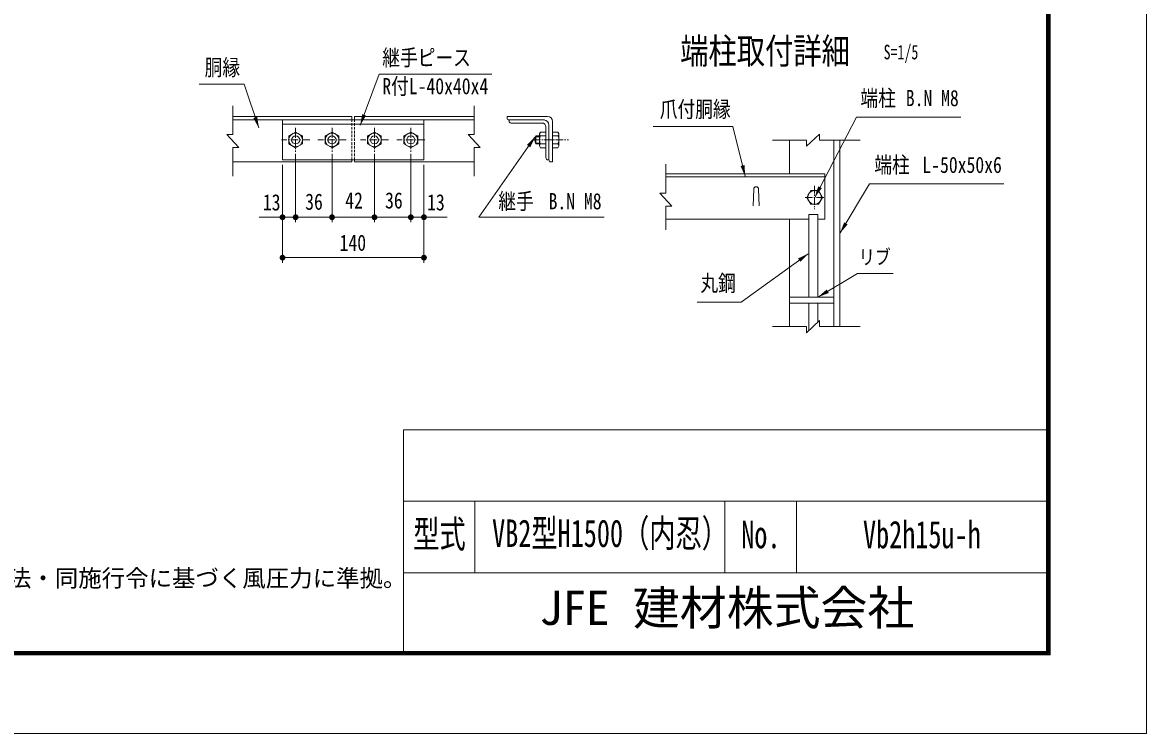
# Model space of a CAD drawing. Units: millimetres, scale not verified, with parts at other scales. Extents: x -4455 to 4455, y -3150 to 3150.
# Drawn here: x 1117 to 4455, y -3150 to -1039 of the extents above; entities that cross this region are included whole.
import ezdxf
from ezdxf.enums import TextEntityAlignment as Align

# ---------------------------------------------------------------- set-up
doc = ezdxf.new("R2010")
doc.units = ezdxf.units.MM
doc.header["$LTSCALE"] = 30
doc.linetypes.add('USER4', pattern=[1.125, 0.75, -0.125, 0.125, -0.125])
doc.linetypes.add('USER5', pattern=[0.375, 0.25, -0.125])
for name, color, linetype, lineweight in [('0-0_D-STR-TXT', 3, 'Continuous', 13), ('0-1_D-STR2', 2, 'Continuous', 13), ('0-2_D-STR1', 1, 'Continuous', 18), ('0-3_D-STR-DIM', 4, 'Continuous', 13), ('0-4_D-BMK', 2, 'USER4', 13), ('0-6_D-STR3', 3, 'Continuous', 13), ('0-B_SUNPOU', 1, 'Continuous', 18), ('0-C_7詳細', 3, 'Continuous', 18), ('1-1_D-TTL', 7, 'Continuous', 9)]:
    doc.layers.add(name, color=color, linetype=linetype, lineweight=lineweight)
doc.layers.add('0-8_D-TTL-TXT', color=7, linetype='Continuous')
doc.styles.add('ＭＳ ゴシック', font='')
doc.styles.get('ＭＳ ゴシック').set_extended_font_data('MS Gothic')

# ---------------------------------------------------------------- blocks, each defined once
blk = doc.blocks.new('M1')
at = {"layer": '0-B_SUNPOU'}
blk.add_line((-7.5, 0), (-57.86, 0), dxfattribs=at)
for points in [[(0, 0), (-7.5, 0), (-7.44, 0.94)], [(0, 0), (-7.44, -0.94), (-7.5, 0)], [(0, 0), (-7.44, 0.94), (-7.26, 1.87)], [(0, 0), (-7.26, -1.87), (-7.44, -0.94)], [(0, 0), (-7.26, 1.87), (-6.97, 2.76)], [(0, 0), (-6.97, -2.76), (-7.26, -1.87)], [(0, 0), (-6.97, 2.76), (-6.57, 3.61)], [(0, 0), (-6.57, -3.61), (-6.97, -2.76)], [(0, 0), (-6.57, 3.61), (-6.07, 4.41)], [(0, 0), (-6.07, -4.41), (-6.57, -3.61)], [(0, 0), (-6.07, 4.41), (-5.47, 5.13)], [(0, 0), (-5.47, -5.13), (-6.07, -4.41)], [(0, 0), (-5.47, 5.13), (-4.78, 5.78)], [(0, 0), (-4.78, -5.78), (-5.47, -5.13)], [(0, 0), (-4.78, 5.78), (-4.02, 6.33)], [(0, 0), (-4.02, -6.33), (-4.78, -5.78)], [(0, 0), (-4.02, 6.33), (-3.19, 6.79)], [(0, 0), (-3.19, -6.79), (-4.02, -6.33)], [(0, 0), (-3.19, 6.79), (-2.32, 7.13)], [(0, 0), (-2.32, -7.13), (-3.19, -6.79)], [(0, 0), (-2.32, 7.13), (-1.41, 7.37)], [(0, 0), (-1.41, -7.37), (-2.32, -7.13)], [(0, 0), (-1.41, 7.37), (-0.47, 7.49)], [(0, 0), (-0.47, -7.49), (-1.41, -7.37)], [(0, 0), (-0.47, 7.49), (0.47, 7.49)], [(0, 0), (0.47, -7.49), (-0.47, -7.49)], [(0, 0), (0.47, 7.49), (1.41, 7.37)], [(0, 0), (1.41, 7.37), (2.32, 7.13)], [(0, 0), (2.32, 7.13), (3.19, 6.79)], [(0, 0), (3.19, 6.79), (4.02, 6.33)], [(0, 0), (4.02, 6.33), (4.78, 5.78)], [(0, 0), (4.78, 5.78), (5.47, 5.13)], [(0, 0), (5.47, 5.13), (6.07, 4.41)], [(0, 0), (6.07, 4.41), (6.57, 3.61)], [(0, 0), (6.57, 3.61), (6.97, 2.76)], [(0, 0), (6.97, 2.76), (7.26, 1.87)], [(0, 0), (7.26, 1.87), (7.44, 0.94)], [(0, 0), (7.44, 0.94), (7.5, 0)], [(0, 0), (1.41, -7.37), (0.47, -7.49)], [(0, 0), (2.32, -7.13), (1.41, -7.37)], [(0, 0), (3.19, -6.79), (2.32, -7.13)], [(0, 0), (4.02, -6.33), (3.19, -6.79)], [(0, 0), (4.78, -5.78), (4.02, -6.33)], [(0, 0), (5.47, -5.13), (4.78, -5.78)], [(0, 0), (6.07, -4.41), (5.47, -5.13)], [(0, 0), (6.57, -3.61), (6.07, -4.41)], [(0, 0), (6.97, -2.76), (6.57, -3.61)], [(0, 0), (7.26, -1.87), (6.97, -2.76)], [(0, 0), (7.44, -0.94), (7.26, -1.87)], [(0, 0), (7.5, 0), (7.44, -0.94)]]:
    blk.add_solid(points, dxfattribs=at)

msp = doc.modelspace()

# ---------------------------------------------------------------- linework, layer by layer
at = {"layer": '0-0_D-STR-TXT'}
msp.add_lwpolyline([(2511.42, -1192.96), (2176.47, -1192.96), (2120.37, -1343.52)], dxfattribs=at)
at = {"layer": '0-0_D-STR-TXT', "color": 7, "lineweight": 9}
for points in [[(1641.81, -1222.29), (1775.18, -1222.29), (1818.9, -1351.43)], [(3903.09, -1320.44), (3594.07, -1320.44), (3470.53, -1556.67)], [(2989.63, -1347.74), (3226.85, -1347.74), (3262.96, -1494.97)], [(2844.66, -1616.7), (2471.88, -1616.7), (2638.77, -1379.86)], [(4030.96, -1518.44), (3632.43, -1518.44), (3545.65, -1663.34)], [(3120.95, -1869.73), (3250.95, -1869.73), (3449.91, -1725.82)], [(3702.76, -1784.57), (3596.2, -1784.57), (3480.75, -1853.51)]]:
    msp.add_lwpolyline(points, dxfattribs=at)
at = {"layer": '0-0_D-STR-TXT', "color": 7}
for points in [[(1819.64, -1353.61), (1802.9, -1322.85), (1814.25, -1319.01)], [(2640.09, -1377.98), (2625.12, -1409.63), (2615.32, -1402.73)], [(3263.5, -1497.2), (3249.47, -1465.12), (3261.11, -1462.27)], [(3469.46, -1558.71), (3480.14, -1525.36), (3490.76, -1530.91)], [(3544.46, -1665.31), (3557.05, -1632.63), (3567.33, -1638.79)], [(3451.78, -1724.47), (3427.34, -1749.55), (3420.31, -1739.84)], [(3478.78, -1854.69), (3505.33, -1831.86), (3511.47, -1842.14)]]:
    msp.add_solid(points, dxfattribs=at)
at = {"layer": '0-0_D-STR-TXT'}
msp.add_solid([(2119.57, -1345.67), (2126, -1311.25), (2137.23, -1315.44)], dxfattribs=at)
at = {"layer": '0-1_D-STR2', "color": 7, "lineweight": 9}
for p, q in [((3451.78, -1854.69), (3451.78, -1609.26)), ((3478.78, -1854.69), (3478.78, -1609.26)), ((3451.78, -1953.89), (3451.78, -1872.69)), ((3478.78, -1928.82), (3478.78, -1872.69))]:
    msp.add_line(p, q, dxfattribs=at)
at = {"layer": '0-2_D-STR1'}
for p, q in [((2095.23, -1317.98), (1742.1, -1317.98)), ((2458.37, -1328.48), (1742.1, -1328.48)), ((2458.37, -1317.98), (2103.63, -1317.98)), ((2676.17, -1317.98), (2556.17, -1317.98)), ((2556.17, -1317.98), (2556.17, -1322.48)), ((2667.17, -1328.48), (2562.17, -1328.48)), ((2691.17, -1452.98), (2691.17, -1332.98)), ((2680.67, -1446.98), (2680.67, -1341.98)), ((3394.46, -1488.2), (3394.46, -1388.57)), ((3526.46, -1942.05), (3526.46, -1388.57)), ((3544.46, -1942.05), (3544.46, -1388.57)), ((2095.23, -1452.98), (1742.1, -1452.98)), ((2458.37, -1452.98), (2103.63, -1452.98)), ((2691.17, -1452.98), (2686.67, -1452.98)), ((3027.55, -1488.2), (3499.46, -1488.2)), ((3027.55, -1497.2), (3499.46, -1497.2)), ((3027.55, -1623.2), (3451.78, -1623.2)), ((3394.46, -1942.05), (3394.46, -1623.2))]:
    msp.add_line(p, q, dxfattribs=at)
at = {"layer": '0-2_D-STR1', "linetype": 'USER5'}
for p, q in [((2095.23, -1326.98), (2095.23, -1446.98)), ((2103.63, -1326.98), (2103.63, -1446.98))]:
    msp.add_line(p, q, dxfattribs=at)
at = {"layer": '0-2_D-STR1'}
for centre, radius, start, end in [((2562.17, -1322.48), 6, 180, 270), ((2676.17, -1332.98), 15, 0, 90), ((2686.67, -1446.98), 6, 180, 270)]:
    msp.add_arc(centre, radius, start, end, dxfattribs=at)
at = {"layer": '0-3_D-STR-DIM'}
for p, q in [((1742.1, -1371.63), (1742.1, -1286.05)), ((2458.37, -1371.63), (2458.37, -1286.05)), ((2440.37, -1371.63), (2476.37, -1410.41)), ((2458.37, -1371.63), (2440.37, -1371.63)), ((3445.14, -1388.57), (3344.69, -1388.57)), ((3445.14, -1406.57), (3483.91, -1370.57)), ((3445.14, -1388.57), (3445.14, -1406.57)), ((3483.91, -1388.57), (3483.91, -1370.57)), ((3483.91, -1388.57), (3604.96, -1388.57)), ((1742.1, -1410.41), (1742.1, -1495.6)), ((1742.1, -1410.41), (1760.1, -1410.41)), ((2458.37, -1410.41), (2458.37, -1495.6)), ((2458.37, -1410.41), (2476.37, -1410.41)), ((3027.55, -1545.76), (3027.55, -1460.18)), ((3009.55, -1545.76), (3045.55, -1584.53)), ((3027.55, -1545.76), (3009.55, -1545.76)), ((3027.55, -1584.53), (3027.55, -1654.73)), ((3027.55, -1584.53), (3045.55, -1584.53)), ((3445.14, -1960.05), (3483.91, -1924.05)), ((3483.91, -1942.05), (3483.91, -1924.05)), ((3445.14, -1942.05), (3344.69, -1942.05)), ((3445.14, -1942.05), (3445.14, -1960.05)), ((3483.91, -1942.05), (3604.96, -1942.05))]:
    msp.add_line(p, q, dxfattribs=at)
at = {"layer": '0-3_D-STR-DIM', "color": 1, "lineweight": 18}
for p, q in [((1928.43, -1428.78), (1928.43, -1632.29)), ((1928.43, -1428.78), (1928.43, -1632.29)), ((2036.43, -1428.78), (2036.43, -1632.29)), ((2036.43, -1428.78), (2036.43, -1632.29)), ((2162.43, -1428.78), (2162.43, -1632.29)), ((2162.43, -1428.78), (2162.43, -1632.29)), ((2270.43, -1428.78), (2270.43, -1632.29)), ((2270.43, -1428.78), (2270.43, -1632.29)), ((1889.43, -1461.98), (1889.43, -1752.29)), ((1889.43, -1461.98), (1889.43, -1632.29)), ((2309.43, -1461.98), (2309.43, -1752.29)), ((2309.43, -1461.98), (2309.43, -1632.29)), ((1854.93, -1617.29), (1820.43, -1617.29)), ((1928.43, -1617.29), (1889.43, -1617.29)), ((2001.93, -1617.29), (1962.93, -1617.29)), ((1962.93, -1617.29), (1997.43, -1617.29)), ((2070.93, -1617.29), (2127.93, -1617.29)), ((2196.93, -1617.29), (2235.93, -1617.29)), ((2235.93, -1617.29), (2201.43, -1617.29)), ((2270.43, -1617.29), (2309.43, -1617.29)), ((2343.93, -1617.29), (2378.43, -1617.29)), ((1923.93, -1737.29), (2274.93, -1737.29))]:
    msp.add_line(p, q, dxfattribs=at)
at = {"layer": '0-3_D-STR-DIM'}
msp.add_lwpolyline([(1742.1, -1371.63), (1724.1, -1371.63), (1760.1, -1410.41)], dxfattribs=at)
at = {"layer": '0-4_D-BMK'}
for p, q in [((1928.43, -1351.78), (1928.43, -1423.53)), ((2036.43, -1351.78), (2036.43, -1423.53)), ((2162.43, -1351.78), (2162.43, -1423.53)), ((2270.43, -1351.78), (2270.43, -1423.53)), ((1970.13, -1387.73), (1886.53, -1387.73)), ((2078.13, -1387.73), (1994.53, -1387.73)), ((2204.13, -1387.73), (2120.53, -1387.73)), ((2312.13, -1387.73), (2228.53, -1387.73)), ((2632.91, -1387.73), (2738.96, -1387.73)), ((3469.46, -1524.01), (3469.46, -1593.4)), ((3440.9, -1558.2), (3498.02, -1558.2))]:
    msp.add_line(p, q, dxfattribs=at)
at = {"layer": '0-6_D-STR3'}
for p, q in [((1889.43, -1328.48), (1889.43, -1446.98)), ((2309.43, -1328.48), (2309.43, -1446.98)), ((2562.17, -1328.48), (2562.17, -1331.48)), ((2309.43, -1340.48), (1889.43, -1340.48)), ((2568.17, -1337.48), (2661.17, -1337.48)), ((2671.67, -1347.98), (2671.67, -1440.98)), ((2671.67, -1411.25), (2671.67, -1364.21)), ((2706.97, -1364.21), (2691.17, -1364.21)), ((2691.17, -1364.21), (2691.17, -1411.25)), ((2710.37, -1370.09), (2706.97, -1364.21)), ((2641.81, -1399.73), (2641.81, -1375.73)), ((2652.47, -1375.73), (2641.81, -1375.73)), ((2652.47, -1399.73), (2641.81, -1399.73)), ((2652.47, -1405.49), (2652.47, -1369.97)), ((2654.53, -1375.73), (2671.67, -1375.73)), ((2654.53, -1399.73), (2671.67, -1399.73)), ((2706.97, -1375.73), (2691.17, -1375.73)), ((2706.97, -1399.73), (2691.17, -1399.73)), ((2652.47, -1405.49), (2655.79, -1411.25)), ((2655.79, -1411.25), (2671.67, -1411.25)), ((2706.97, -1411.25), (2691.17, -1411.25)), ((2309.43, -1446.98), (1889.43, -1446.98)), ((2680.67, -1446.98), (2677.67, -1446.98)), ((3526.46, -1854.69), (3394.46, -1854.69)), ((3526.46, -1872.69), (3394.46, -1872.69))]:
    msp.add_line(p, q, dxfattribs=at)
at = {"layer": '0-6_D-STR3', "color": 1}
for p, q in [((2652.47, -1378.13), (2640.6, -1378.13)), ((2652.47, -1397.33), (2640.6, -1397.33))]:
    msp.add_line(p, q, dxfattribs=at)
at = {"layer": '0-6_D-STR3'}
for points in [[(1928.43, -1364.21), (1908.06, -1375.97), (1908.06, -1399.49), (1928.43, -1411.25), (1948.8, -1399.49), (1948.8, -1375.97)], [(2036.43, -1364.21), (2016.06, -1375.97), (2016.06, -1399.49), (2036.43, -1411.25), (2056.8, -1399.49), (2056.8, -1375.97)], [(2162.43, -1364.21), (2142.06, -1375.97), (2142.06, -1399.49), (2162.43, -1411.25), (2182.8, -1399.49), (2182.8, -1375.97)], [(2270.43, -1364.21), (2250.06, -1375.97), (2250.06, -1399.49), (2270.43, -1411.25), (2290.8, -1399.49), (2290.8, -1375.97)], [(3492.98, -1558.2), (3481.22, -1537.83), (3457.7, -1537.83), (3445.94, -1558.2), (3457.7, -1578.57), (3481.22, -1578.57)]]:
    msp.add_lwpolyline(points, close=True, dxfattribs=at)
for points in [[(2652.47, -1369.97), (2655.79, -1364.21), (2671.67, -1364.21)], [(2710.37, -1370.09), (2710.37, -1405.37), (2706.97, -1411.25)]]:
    msp.add_lwpolyline(points, dxfattribs=at)
for centre, radius in [((1928.43, -1387.73), 20.4), ((2036.43, -1387.73), 20.4), ((2162.43, -1387.73), 20.4), ((2270.43, -1387.73), 20.4), ((1928.43, -1387.73), 12), ((2036.43, -1387.73), 12), ((2162.43, -1387.73), 12), ((2270.43, -1387.73), 12), ((3469.46, -1558.2), 20.4)]:
    msp.add_circle(centre, radius, dxfattribs=at)
for centre, radius, start, end in [((2568.17, -1331.48), 6, 180, 270), ((2659.67, -1349.48), 12, 0, 90), ((2662.59, -1387.73), 24, 150, 210), ((2661.56, -1369.97), 9.09, 180, 219.3382), ((2688.47, -1387.73), 36, 160.52878, 199.47122), ((2661.56, -1405.49), 9.09, 140.6618, 180), ((2704.49, -1370.39), 5.88, 294.94299, 2.968), ((2687.46, -1387.73), 22.91, 328.40741, 31.59259), ((2704.49, -1405.06), 5.88, 357.032, 65.05701), ((2677.67, -1440.98), 6, 180, 270)]:
    msp.add_arc(centre, radius, start, end, dxfattribs=at)
at = {"layer": '0-C_7詳細', "color": 7, "lineweight": 9}
for p, q in [((2095.23, -1326.98), (2095.23, -1317.98)), ((2103.63, -1326.98), (2103.63, -1317.98)), ((2562.17, -1328.48), (2667.17, -1328.48)), ((2095.23, -1452.98), (2095.23, -1446.98)), ((2103.63, -1452.98), (2103.63, -1446.98)), ((3499.46, -1488.2), (3394.46, -1488.2)), ((3416.96, -1488.2), (3417.26, -1488.2)), ((3499.46, -1623.2), (3499.46, -1488.2)), ((3286.86, -1583.03), (3288.66, -1533.83)), ((3304.86, -1583.03), (3303.06, -1533.83)), ((3451.78, -1609.26), (3478.78, -1609.26)), ((3478.78, -1623.2), (3499.46, -1623.2))]:
    msp.add_line(p, q, dxfattribs=at)
for centre, radius, end in [((2665.67, -1343.48), 15, 90), ((3295.86, -1533.83), 7.2, 180)]:
    msp.add_arc(centre, radius, 0, end, dxfattribs=at)
at = {"layer": '1-1_D-TTL'}
for p, q in [((2248.65, -2248.61), (2248.65, -2906.23)), ((2248.65, -2248.61), (4157.87, -2248.61)), ((2248.65, -2460.75), (4157.87, -2460.75)), ((2460.78, -2460.75), (2460.78, -2672.88)), ((3203.26, -2460.75), (3203.26, -2672.88)), ((3415.39, -2460.75), (3415.39, -2672.88)), ((2248.65, -2672.88), (4157.87, -2672.88))]:
    msp.add_line(p, q, dxfattribs=at)
at = {"layer": '1-1_D-TTL', "color": 2, "lineweight": 18}
msp.add_lwpolyline([(-4454.84, 3150.24), (4454.86, 3150.24), (4454.86, -3150.19), (-4454.84, -3150.19)], close=True, dxfattribs=at)
at = {"layer": '1-1_D-TTL'}
for points in [[(-4168.46, 2916.89), (4168.47, 2916.89), (4168.47, -2916.84), (-4168.46, -2916.84)], [(-4165.8, 2914.24), (4165.82, 2914.24), (4165.82, -2914.19), (-4165.8, -2914.19)], [(-4163.15, 2911.59), (4163.17, 2911.59), (4163.17, -2911.54), (-4163.15, -2911.54)], [(-4160.5, 2908.94), (4160.52, 2908.94), (4160.52, -2908.88), (-4160.5, -2908.88)], [(-4157.85, 2906.28), (4157.87, 2906.28), (4157.87, -2906.23), (-4157.85, -2906.23)]]:
    msp.add_lwpolyline(points, close=True, dxfattribs=at)

# ---------------------------------------------------------------- block references
at = {"layer": '0-3_D-STR-DIM', "xscale": 1.15, "yscale": 1.15}
for p in [(1889.43, -1617.29), (2036.43, -1617.29), (2162.43, -1617.29), (2270.43, -1617.29), (2270.43, -1617.29), (2309.43, -1737.29)]:
    msp.add_blockref('M1', p, dxfattribs=at)
at = {"layer": '0-3_D-STR-DIM', "xscale": 1.15, "yscale": 1.15, "rotation": 180}
for p in [(1928.43, -1617.29), (1928.43, -1617.29), (2036.43, -1617.29), (2162.43, -1617.29), (2309.43, -1617.29), (1889.43, -1737.29)]:
    msp.add_blockref('M1', p, dxfattribs=at)

# ---------------------------------------------------------------- texts
at = {"layer": '0-0_D-STR-TXT', "style": 'ＭＳ ゴシック', "width": 0.8}
for s, height, p in [('継手ピース', 48.17, (2185.63, -1181.91)), ('胴縁', 48.17, (1658.31, -1211.01)), ('R付L-40x40x4', 48.17, (2185.63, -1266.54)), ('端柱', 48.17, (3605.33, -1301.87)), ('爪付胴縁', 48.17, (3009.74, -1335.1)), ('B.N M8', 48.17, (3740.14, -1301.87)), ('端柱', 48.17, (3646.52, -1500.21)), ('L-50x50x6', 48.17, (3789.33, -1500.21)), ('継手', 48.17, (2530.28, -1608.21)), ('B.N M8', 48.17, (2679.48, -1608.21)), ('リブ', 43.33, (3600.83, -1770.3)), ('丸鋼', 48.17, (3130.31, -1851.74))]:
    msp.add_text(s, height=height, dxfattribs=at).set_placement(p, align=Align.BOTTOM_LEFT)
at = {"layer": '0-3_D-STR-DIM', "color": 3, "style": 'ＭＳ ゴシック', "width": 0.8}
for s, p in [('13', (1831.11, -1611.45)), ('36', (1956.69, -1609.57)), ('42', (2075.6, -1605.81)), ('36', (2193.91, -1605.81)), ('13', (2318.74, -1611.45)), ('140', (2058.91, -1731.54))]:
    msp.add_text(s, height=48.17, dxfattribs=at).set_placement(p, align=Align.BOTTOM_LEFT)
at = {"layer": '0-8_D-TTL-TXT', "style": 'ＭＳ ゴシック'}
for s, height, width, p in [('端柱取付詳細', 76.98, 0.8, (3070.09, -1185.2)), ('VB2型H1500（内忍）', 81.6, 0.7, (2511.76, -2620.81)), ('型式', 81.6, 0.7, (2277.53, -2623.22)), ('No.', 81.6, 0.7, (3251.44, -2624.51)), ('Vb2h15u-h', 81.6, 0.7, (3612.96, -2624.51))]:
    msp.add_text(s, height=height, dxfattribs=dict(at, width=width)).set_placement(p, align=Align.BOTTOM_LEFT)
at = {"layer": '0-8_D-TTL-TXT', "color": 3, "style": 'ＭＳ ゴシック', "width": 0.7}
msp.add_text('S=1/5', height=43.33, dxfattribs=at).set_placement((3674.19, -1161.48), align=Align.BOTTOM_LEFT)
at = {"layer": '0-8_D-TTL-TXT', "style": 'ＭＳ ゴシック'}
for s, height, p in [('（設計条件）風荷重：昭和57年改正 建築基準法・同施行令に基づく風圧力に準拠。', 51.03, (-352.61, -2729.74)), ('JFE 建材株式会社', 102.1, (2651.92, -2858.45))]:
    msp.add_text(s, height=height, dxfattribs=at).set_placement(p, align=Align.BOTTOM_LEFT)

doc.saveas('drawing.dxf')
